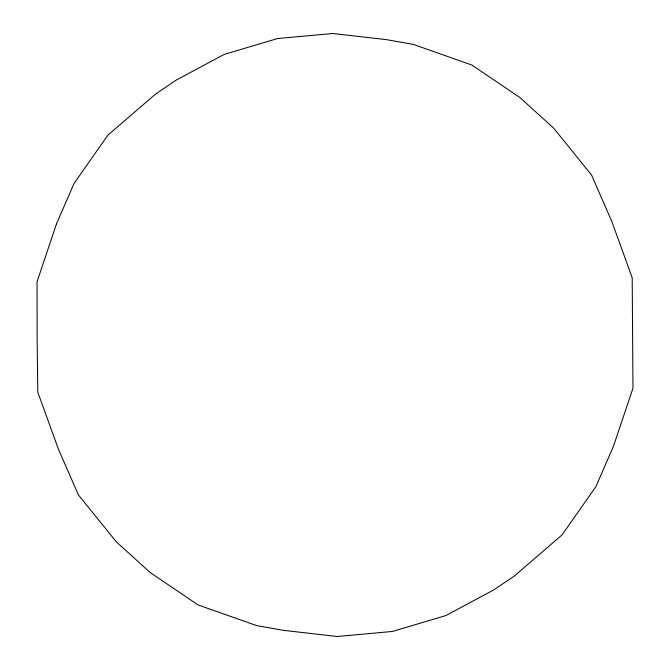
<?xml version="1.0" encoding="UTF-8"?>
<svg xmlns="http://www.w3.org/2000/svg" width="670" height="670" viewBox="0 0 670 670"><rect width="100%" height="100%" fill="white"/><g stroke="black" fill="none" stroke-linecap="round" stroke-linejoin="round"><path stroke-width="1" d="M56.481 223.881L37.026 281.835L37.143 339.983L37.796 392.193L58.173 448.498L78.382 494.887L116.287 541.804L150.063 572.44L198.069 604.943L256.828 625.654L283.611 630.353L337.094 636.5L392.444 631.458L445.877 615.562L493.765 589.91L514.217 576.125L562.071 534.894L595.873 486.655L613.519 446.119L632.974 388.165L632.204 277.807L611.827 221.502L591.618 175.113L553.713 128.196L519.937 97.56L471.931 65.057L413.172 44.346L386.389 39.647L332.906 33.5L277.556 38.542L224.123 54.438L176.235 80.09L155.783 93.875L107.929 135.106L74.127 183.345L56.481 223.881"/></g></svg>
